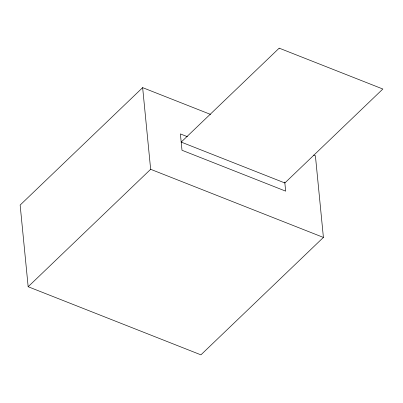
<?xml version="1.0" encoding="UTF-8"?>
<svg xmlns="http://www.w3.org/2000/svg" width="403" height="403" viewBox="0 0 403 403"><rect width="100%" height="100%" fill="white"/><g stroke="black" fill="none" stroke-linecap="round" stroke-linejoin="round"><path stroke-width="0.6" d="M210.578 114.422L142.647 87.637L20.15 205.062L28.16 286.729L200.916 354.847L323.408 237.422L315.403 155.754L313.645 155.064M28.16 286.729L150.651 169.3L142.647 87.637M187.425 136.698L180.398 133.927L182 150.259L285.656 191.133L284.765 182.055M150.651 169.3L323.408 237.422M279.193 48.153L181.199 142.093L284.856 182.967L382.85 89.023L279.193 48.153"/></g></svg>
